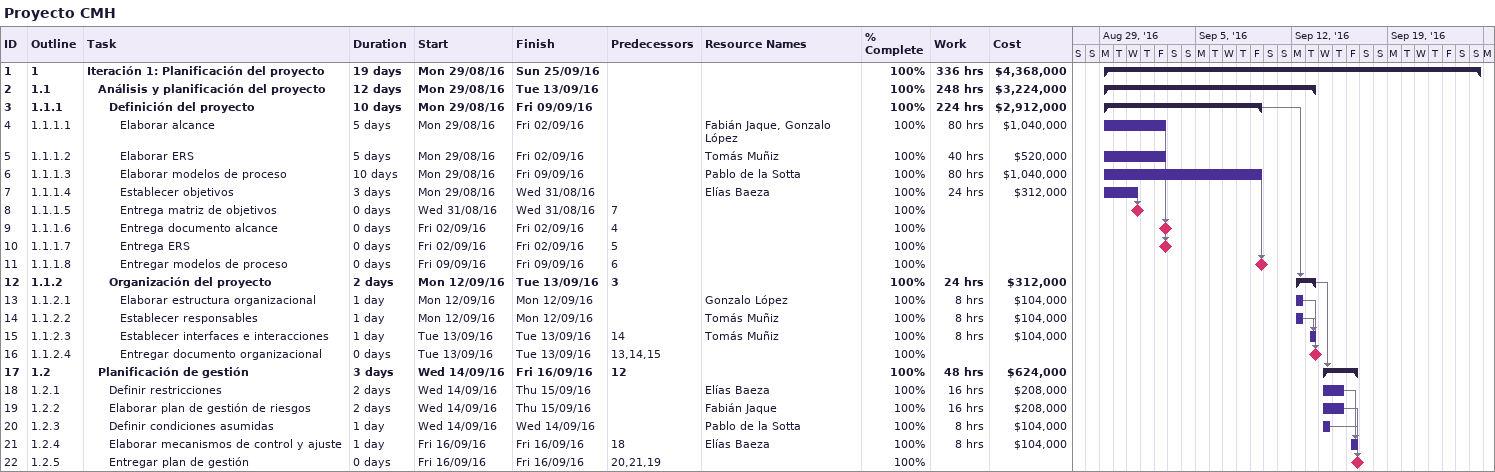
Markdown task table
Proyecto CMH

| ID | WBS | Task | Duration | Start | Finish | Predecessors | Resources | % complete | Work (h) | Cost ($) |
|---|---|---|---|---|---|---|---|---|---|---|
| 1 | 1 | **Iteración 1: Planificación del proyecto** | 19d | 2016-08-29 | 2016-09-25 |  |  | 100 | 336 | 4368000 |
| 2 | 1.1 | **Análisis y planificación del proyecto** | 12d | 2016-08-29 | 2016-09-13 |  |  | 100 | 248 | 3224000 |
| 3 | 1.1.1 | **Definición del proyecto** | 10d | 2016-08-29 | 2016-09-09 |  |  | 100 | 224 | 2912000 |
| 4 | 1.1.1.1 | Elaborar alcance | 5d | 2016-08-29 | 2016-09-02 |  | Fabián Jaque, Gonzalo López | 100 | 80 | 1040000 |
| 5 | 1.1.1.2 | Elaborar ERS | 5d | 2016-08-29 | 2016-09-02 |  | Tomás Muñiz | 100 | 40 | 520000 |
| 6 | 1.1.1.3 | Elaborar modelos de proceso | 10d | 2016-08-29 | 2016-09-09 |  | Pablo de la Sotta | 100 | 80 | 1040000 |
| 7 | 1.1.1.4 | Establecer objetivos | 3d | 2016-08-29 | 2016-08-31 |  | Elías Baeza | 100 | 24 | 312000 |
| 8 | 1.1.1.5 | Entrega matriz de objetivos | 0d | 2016-08-31 | 2016-08-31 | 7 |  | 100 |  |  |
| 9 | 1.1.1.6 | Entrega documento alcance | 0d | 2016-09-02 | 2016-09-02 | 4 |  | 100 |  |  |
| 10 | 1.1.1.7 | Entrega ERS | 0d | 2016-09-02 | 2016-09-02 | 5 |  | 100 |  |  |
| 11 | 1.1.1.8 | Entregar modelos de proceso | 0d | 2016-09-09 | 2016-09-09 | 6 |  | 100 |  |  |
| 12 | 1.1.2 | **Organización del proyecto** | 2d | 2016-09-12 | 2016-09-13 | 3 |  | 100 | 24 | 312000 |
| 13 | 1.1.2.1 | Elaborar estructura organizacional | 1d | 2016-09-12 | 2016-09-12 |  | Gonzalo López | 100 | 8 | 104000 |
| 14 | 1.1.2.2 | Establecer responsables | 1d | 2016-09-12 | 2016-09-12 |  | Tomás Muñiz | 100 | 8 | 104000 |
| 15 | 1.1.2.3 | Establecer interfaces e interacciones | 1d | 2016-09-13 | 2016-09-13 | 14 | Tomás Muñiz | 100 | 8 | 104000 |
| 16 | 1.1.2.4 | Entregar documento organizacional | 0d | 2016-09-13 | 2016-09-13 | 13, 14, 15 |  | 100 |  |  |
| 17 | 1.2 | **Planificación de gestión** | 3d | 2016-09-14 | 2016-09-16 | 12 |  | 100 | 48 | 624000 |
| 18 | 1.2.1 | Definir restricciones | 2d | 2016-09-14 | 2016-09-15 |  | Elías Baeza | 100 | 16 | 208000 |
| 19 | 1.2.2 | Elaborar plan de gestión de riesgos | 2d | 2016-09-14 | 2016-09-15 |  | Fabián Jaque | 100 | 16 | 208000 |
| 20 | 1.2.3 | Definir condiciones asumidas | 1d | 2016-09-14 | 2016-09-14 |  | Pablo de la Sotta | 100 | 8 | 104000 |
| 21 | 1.2.4 | Elaborar mecanismos de control y ajuste | 1d | 2016-09-16 | 2016-09-16 | 18 | Elías Baeza | 100 | 8 | 104000 |
| 22 | 1.2.5 | Entregar plan de gestión | 0d | 2016-09-16 | 2016-09-16 | 20, 21, 19 |  | 100 |  |  |
